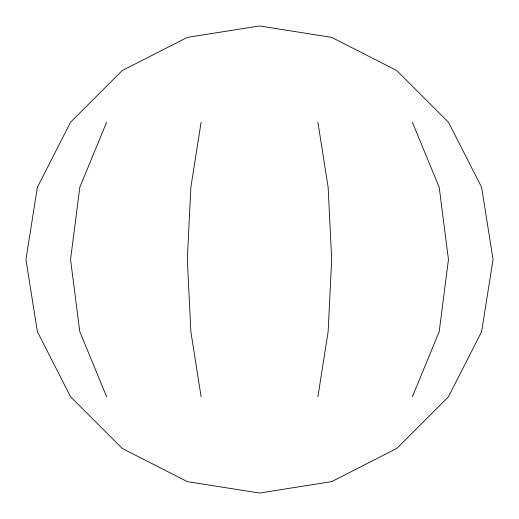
<?xml version="1.0" encoding="UTF-8"?>
<svg xmlns="http://www.w3.org/2000/svg" width="519" height="519" viewBox="0 0 519 519"><rect width="100%" height="100%" fill="white"/><g stroke="black" fill="none" stroke-linecap="round" stroke-linejoin="round"><path stroke-width="0.78" d="M201.113 122.225L190.862 187.327L187.327 259.5L190.862 331.673L201.113 396.776M317.888 396.776L328.138 331.673L331.673 259.5L328.138 187.327L317.888 122.225M106.642 122.225L79.803 187.327L70.552 259.5L79.803 331.673L106.642 396.776M412.358 396.776L439.197 331.673L448.448 259.5L439.197 187.327L412.358 122.225M37.381 187.327L25.95 259.5L37.381 331.673L70.552 396.776L122.225 448.448L187.327 481.619L259.5 493.05L331.673 481.619L396.776 448.448L448.448 396.776L481.619 331.673L493.05 259.5L481.619 187.327L448.448 122.225L396.776 70.552L331.673 37.381L259.5 25.95L187.327 37.381L122.225 70.552L70.552 122.225L37.381 187.327"/></g></svg>
